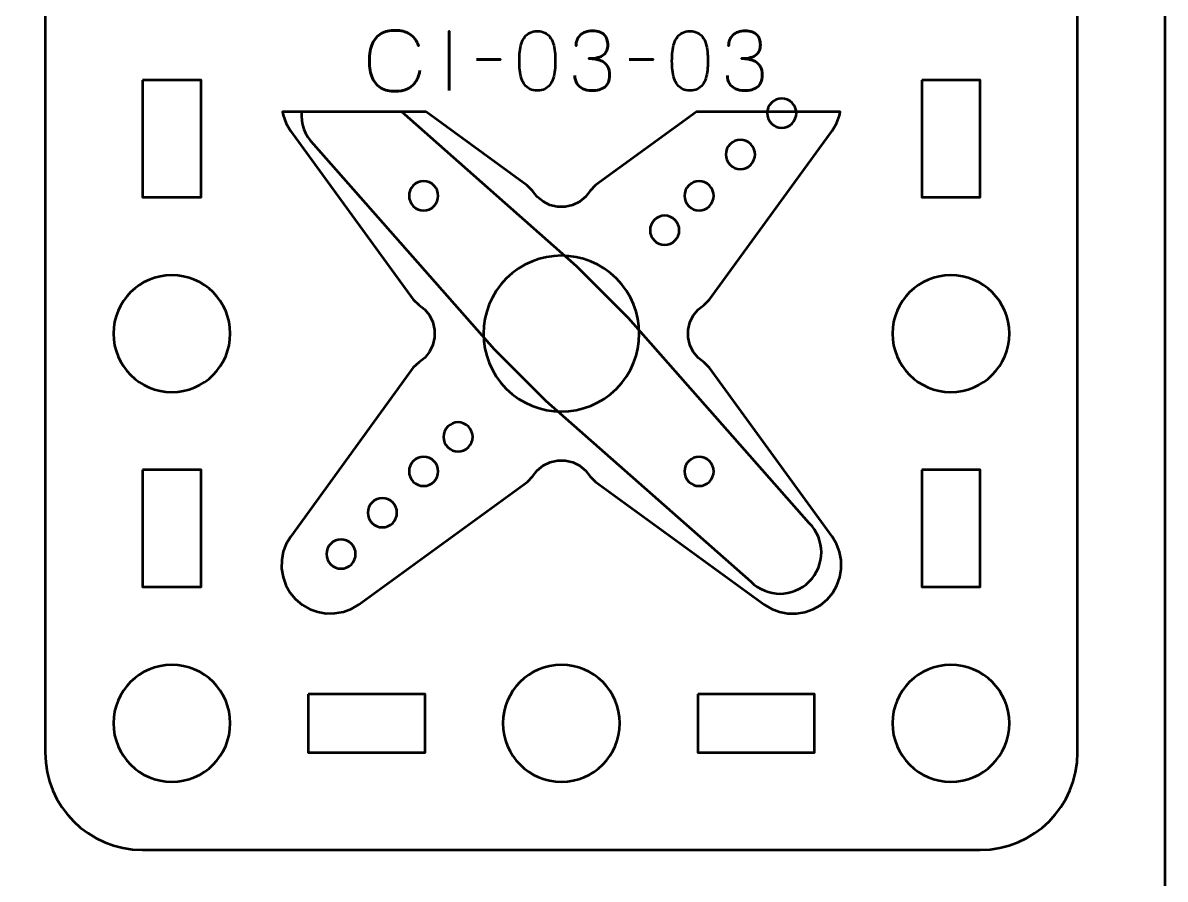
# Model space of a CAD drawing. Header units: centimetres. Extents: x -21 to 0, y -29.7 to 0.
# Drawn here: x -5.87 to 0, y -6.65 to -2.26 of the extents above; entities that cross this region are included whole.
import ezdxf

# ---------------------------------------------------------------- set-up
doc = ezdxf.new("R2010")
doc.units = ezdxf.units.CM
doc.header["$MEASUREMENT"] = 0
doc.layers.add('Layer 1', color=7, linetype='Continuous')

msp = doc.modelspace()

# ---------------------------------------------------------------- linework, layer by layer
at = {"layer": 'Layer 1', "color": 22, "lineweight": 53}
msp.add_open_spline([(-21.00003, -29.19995), (-21.00003, -29.19995), (-21.00003, -0.49992), (-21.00003, -0.49992), (-21.00003, -0.49992), (-21.00003, -0.22295), (-20.77694, 0.00004), (-20.49994, 0.00004), (-20.49994, 0.00004), (-20.49994, 0.00004), (-0.50008, 0.00004), (-0.50008, 0.00004), (-0.50008, 0.00004), (-0.22294, 0.00004), (0.00002, -0.22295), (0.00002, -0.49992), (0.00002, -0.49992), (0.00002, -0.49992), (0.00002, -29.19995), (0.00002, -29.19995), (0.00002, -29.19995), (0.00002, -29.47695), (-0.22294, -29.70004), (-0.50008, -29.70004), (-0.50008, -29.70004), (-0.50008, -29.70004), (-20.49994, -29.70004), (-20.49994, -29.70004), (-20.49994, -29.70004), (-20.77694, -29.70004), (-21.00003, -29.47695), (-21.00003, -29.19995)], degree=3, knots=[0, 0, 0, 0, 0.125, 0.125, 0.125, 0.125, 0.25, 0.25, 0.25, 0.25, 0.375, 0.375, 0.375, 0.375, 0.5, 0.5, 0.5, 0.5, 0.625, 0.625, 0.625, 0.625, 0.75, 0.75, 0.75, 0.75, 0.875, 0.875, 0.875, 0.875, 1, 1, 1, 1], dxfattribs=at)
at = {"layer": 'Layer 1', "color": 2, "lineweight": 53}
msp.add_open_spline([(-5.24994, -1.19997), (-5.24994, -1.19997), (-0.95007, -1.19997), (-0.95007, -1.19997), (-0.95007, -1.19997), (-0.67293, -1.19997), (-0.44997, -1.42306), (-0.44997, -1.70006), (-0.44997, -1.70006), (-0.44997, -1.70006), (-0.44997, -5.99993), (-0.44997, -5.99993), (-0.44997, -5.99993), (-0.44997, -6.27707), (-0.67293, -6.50003), (-0.95007, -6.50003), (-0.95007, -6.50003), (-0.95007, -6.50003), (-5.24994, -6.50003), (-5.24994, -6.50003), (-5.24994, -6.50003), (-5.52694, -6.50003), (-5.75003, -6.27707), (-5.75003, -5.99993), (-5.75003, -5.99993), (-5.75003, -5.99993), (-5.75003, -1.70006), (-5.75003, -1.70006), (-5.75003, -1.70006), (-5.75003, -1.42306), (-5.52694, -1.19997), (-5.24994, -1.19997)], degree=3, knots=[0, 0, 0, 0, 0.125, 0.125, 0.125, 0.125, 0.25, 0.25, 0.25, 0.25, 0.375, 0.375, 0.375, 0.375, 0.5, 0.5, 0.5, 0.5, 0.625, 0.625, 0.625, 0.625, 0.75, 0.75, 0.75, 0.75, 0.875, 0.875, 0.875, 0.875, 1, 1, 1, 1], dxfattribs=at)
at = {"layer": 'Layer 1', "color": 30, "lineweight": 53}
for points, knots in [([(-3.82668, -2.50037), (-3.8312, -2.52457), (-3.8391, -2.54454), (-3.85018, -2.5602), (-3.85018, -2.5602), (-3.86132, -2.5758), (-3.87558, -2.58737), (-3.89293, -2.59492), (-3.89293, -2.59492), (-3.91022, -2.60247), (-3.93054, -2.60628), (-3.95368, -2.60621), (-3.95368, -2.60621), (-3.98183, -2.60628), (-4.00575, -2.60084), (-4.02537, -2.58977), (-4.02537, -2.58977), (-4.04498, -2.57876), (-4.05994, -2.56176), (-4.07024, -2.53869), (-4.07024, -2.53869), (-4.08054, -2.51561), (-4.08569, -2.48605), (-4.08576, -2.45), (-4.08576, -2.45), (-4.08569, -2.41409), (-4.08054, -2.38459), (-4.07024, -2.36152), (-4.07024, -2.36152), (-4.05994, -2.33845), (-4.04498, -2.32138), (-4.02537, -2.3103), (-4.02537, -2.3103), (-4.00575, -2.29922), (-3.98183, -2.29372), (-3.95368, -2.29379), (-3.95368, -2.29379), (-3.92355, -2.29372), (-3.8983, -2.30014), (-3.87798, -2.31305), (-3.87798, -2.31305), (-3.85773, -2.32596), (-3.84284, -2.34593), (-3.83346, -2.37295), (-3.83346, -2.37295), (-3.84284, -2.34593), (-3.85773, -2.32596), (-3.87798, -2.31305), (-3.87798, -2.31305), (-3.8983, -2.30014), (-3.92355, -2.29372), (-3.95368, -2.29379), (-3.95368, -2.29379), (-3.98183, -2.29372), (-4.00575, -2.29922), (-4.02537, -2.3103), (-4.02537, -2.3103), (-4.04498, -2.32138), (-4.05994, -2.33845), (-4.07024, -2.36152), (-4.07024, -2.36152), (-4.08054, -2.38459), (-4.08569, -2.41409), (-4.08576, -2.45), (-4.08576, -2.45), (-4.08569, -2.48605), (-4.08054, -2.51561), (-4.07024, -2.53869), (-4.07024, -2.53869), (-4.05994, -2.56176), (-4.04498, -2.57876), (-4.02537, -2.58977), (-4.02537, -2.58977), (-4.00575, -2.60084), (-3.98183, -2.60628), (-3.95368, -2.60621), (-3.95368, -2.60621), (-3.93054, -2.60628), (-3.91022, -2.60247), (-3.89293, -2.59492), (-3.89293, -2.59492), (-3.87558, -2.58737), (-3.86132, -2.5758), (-3.85018, -2.5602), (-3.85018, -2.5602), (-3.8391, -2.54454), (-3.8312, -2.52457), (-3.82668, -2.50037)], [0, 0, 0, 0, 0.0454545, 0.0454545, 0.0454545, 0.0454545, 0.0909091, 0.0909091, 0.0909091, 0.0909091, 0.1363636, 0.1363636, 0.1363636, 0.1363636, 0.1818182, 0.1818182, 0.1818182, 0.1818182, 0.2272727, 0.2272727, 0.2272727, 0.2272727, 0.2727273, 0.2727273, 0.2727273, 0.2727273, 0.3181818, 0.3181818, 0.3181818, 0.3181818, 0.3636364, 0.3636364, 0.3636364, 0.3636364, 0.4090909, 0.4090909, 0.4090909, 0.4090909, 0.4545455, 0.4545455, 0.4545455, 0.4545455, 0.5, 0.5, 0.5, 0.5, 0.5454545, 0.5454545, 0.5454545, 0.5454545, 0.5909091, 0.5909091, 0.5909091, 0.5909091, 0.6363636, 0.6363636, 0.6363636, 0.6363636, 0.6818182, 0.6818182, 0.6818182, 0.6818182, 0.7272727, 0.7272727, 0.7272727, 0.7272727, 0.7727273, 0.7727273, 0.7727273, 0.7727273, 0.8181818, 0.8181818, 0.8181818, 0.8181818, 0.8636364, 0.8636364, 0.8636364, 0.8636364, 0.9090909, 0.9090909, 0.9090909, 0.9090909, 0.9545455, 0.9545455, 0.9545455, 0.9545455, 1, 1, 1, 1]), ([(-3.67682, -2.60282), (-3.67682, -2.60282), (-3.67682, -2.2976), (-3.67682, -2.2976), (-3.67682, -2.2976), (-3.67682, -2.2976), (-3.67682, -2.60282), (-3.67682, -2.60282)], [0, 0, 0, 0, 0.5, 0.5, 0.5, 0.5, 1, 1, 1, 1]), ([(-3.22343, -2.60282), (-3.20862, -2.60275), (-3.19585, -2.60014), (-3.18519, -2.59506), (-3.18519, -2.59506), (-3.17461, -2.58998), (-3.16579, -2.58271), (-3.15874, -2.57347), (-3.15874, -2.57347), (-3.15175, -2.56416), (-3.14625, -2.55315), (-3.14216, -2.54045), (-3.14216, -2.54045), (-3.13813, -2.52775), (-3.13524, -2.51385), (-3.13362, -2.49861), (-3.13362, -2.49861), (-3.13192, -2.48337), (-3.13108, -2.46735), (-3.13115, -2.45042), (-3.13115, -2.45042), (-3.13108, -2.43356), (-3.13192, -2.41754), (-3.13362, -2.40237), (-3.13362, -2.40237), (-3.13524, -2.3872), (-3.13813, -2.37323), (-3.14216, -2.36053), (-3.14216, -2.36053), (-3.14625, -2.3479), (-3.15175, -2.3369), (-3.15874, -2.32751), (-3.15874, -2.32751), (-3.16579, -2.3182), (-3.17461, -2.31093), (-3.18519, -2.30585), (-3.18519, -2.30585), (-3.19585, -2.3007), (-3.20862, -2.29809), (-3.22343, -2.29802), (-3.22343, -2.29802), (-3.23825, -2.29809), (-3.25102, -2.3007), (-3.26168, -2.30585), (-3.26168, -2.30585), (-3.27226, -2.31093), (-3.28108, -2.3182), (-3.28813, -2.32751), (-3.28813, -2.32751), (-3.29512, -2.3369), (-3.30062, -2.3479), (-3.30471, -2.36053), (-3.30471, -2.36053), (-3.30874, -2.37323), (-3.31163, -2.3872), (-3.31325, -2.40237), (-3.31325, -2.40237), (-3.31494, -2.41754), (-3.31579, -2.43356), (-3.31572, -2.45042), (-3.31572, -2.45042), (-3.31579, -2.46735), (-3.31494, -2.48337), (-3.31325, -2.49861), (-3.31325, -2.49861), (-3.31163, -2.51385), (-3.30874, -2.52775), (-3.30471, -2.54045), (-3.30471, -2.54045), (-3.30062, -2.55315), (-3.29512, -2.56416), (-3.28813, -2.57347), (-3.28813, -2.57347), (-3.28108, -2.58271), (-3.27226, -2.58998), (-3.26168, -2.59506), (-3.26168, -2.59506), (-3.25102, -2.60014), (-3.23825, -2.60275), (-3.22343, -2.60282)], [0, 0, 0, 0, 0.05, 0.05, 0.05, 0.05, 0.1, 0.1, 0.1, 0.1, 0.15, 0.15, 0.15, 0.15, 0.2, 0.2, 0.2, 0.2, 0.25, 0.25, 0.25, 0.25, 0.3, 0.3, 0.3, 0.3, 0.35, 0.35, 0.35, 0.35, 0.4, 0.4, 0.4, 0.4, 0.45, 0.45, 0.45, 0.45, 0.5, 0.5, 0.5, 0.5, 0.55, 0.55, 0.55, 0.55, 0.6, 0.6, 0.6, 0.6, 0.65, 0.65, 0.65, 0.65, 0.7, 0.7, 0.7, 0.7, 0.75, 0.75, 0.75, 0.75, 0.8, 0.8, 0.8, 0.8, 0.85, 0.85, 0.85, 0.85, 0.9, 0.9, 0.9, 0.9, 0.95, 0.95, 0.95, 0.95, 1, 1, 1, 1]), ([(-3.22343, -2.60282), (-3.20862, -2.60275), (-3.19585, -2.60014), (-3.18519, -2.59506), (-3.18519, -2.59506), (-3.17461, -2.58998), (-3.16579, -2.58271), (-3.15874, -2.57347), (-3.15874, -2.57347), (-3.15175, -2.56416), (-3.14625, -2.55315), (-3.14216, -2.54045), (-3.14216, -2.54045), (-3.13813, -2.52775), (-3.13524, -2.51385), (-3.13362, -2.49861), (-3.13362, -2.49861), (-3.13192, -2.48337), (-3.13108, -2.46735), (-3.13115, -2.45042), (-3.13115, -2.45042), (-3.13108, -2.43356), (-3.13192, -2.41754), (-3.13362, -2.40237), (-3.13362, -2.40237), (-3.13524, -2.3872), (-3.13813, -2.37323), (-3.14216, -2.36053), (-3.14216, -2.36053), (-3.14625, -2.3479), (-3.15175, -2.3369), (-3.15874, -2.32751), (-3.15874, -2.32751), (-3.16579, -2.3182), (-3.17461, -2.31093), (-3.18519, -2.30585), (-3.18519, -2.30585), (-3.19585, -2.3007), (-3.20862, -2.29809), (-3.22343, -2.29802), (-3.22343, -2.29802), (-3.23825, -2.29809), (-3.25102, -2.3007), (-3.26168, -2.30585), (-3.26168, -2.30585), (-3.27226, -2.31093), (-3.28108, -2.3182), (-3.28813, -2.32751), (-3.28813, -2.32751), (-3.29512, -2.3369), (-3.30062, -2.3479), (-3.30471, -2.36053), (-3.30471, -2.36053), (-3.30874, -2.37323), (-3.31163, -2.3872), (-3.31325, -2.40237), (-3.31325, -2.40237), (-3.31494, -2.41754), (-3.31579, -2.43356), (-3.31572, -2.45042), (-3.31572, -2.45042), (-3.31579, -2.46735), (-3.31494, -2.48337), (-3.31325, -2.49861), (-3.31325, -2.49861), (-3.31163, -2.51385), (-3.30874, -2.52775), (-3.30471, -2.54045), (-3.30471, -2.54045), (-3.30062, -2.55315), (-3.29512, -2.56416), (-3.28813, -2.57347), (-3.28813, -2.57347), (-3.28108, -2.58271), (-3.27226, -2.58998), (-3.26168, -2.59506), (-3.26168, -2.59506), (-3.25102, -2.60014), (-3.23825, -2.60275), (-3.22343, -2.60282)], [0, 0, 0, 0, 0.05, 0.05, 0.05, 0.05, 0.1, 0.1, 0.1, 0.1, 0.15, 0.15, 0.15, 0.15, 0.2, 0.2, 0.2, 0.2, 0.25, 0.25, 0.25, 0.25, 0.3, 0.3, 0.3, 0.3, 0.35, 0.35, 0.35, 0.35, 0.4, 0.4, 0.4, 0.4, 0.45, 0.45, 0.45, 0.45, 0.5, 0.5, 0.5, 0.5, 0.55, 0.55, 0.55, 0.55, 0.6, 0.6, 0.6, 0.6, 0.65, 0.65, 0.65, 0.65, 0.7, 0.7, 0.7, 0.7, 0.75, 0.75, 0.75, 0.75, 0.8, 0.8, 0.8, 0.8, 0.85, 0.85, 0.85, 0.85, 0.9, 0.9, 0.9, 0.9, 0.95, 0.95, 0.95, 0.95, 1, 1, 1, 1]), ([(-3.03082, -2.5262), (-3.03075, -2.54144), (-3.02722, -2.5547), (-3.02024, -2.5662), (-3.02024, -2.5662), (-3.01325, -2.57763), (-3.0033, -2.58659), (-2.99032, -2.59301), (-2.99032, -2.59301), (-2.97734, -2.59943), (-2.96175, -2.60268), (-2.94361, -2.60282), (-2.94361, -2.60282), (-2.93, -2.60282), (-2.91765, -2.60141), (-2.90643, -2.59845), (-2.90643, -2.59845), (-2.89528, -2.59548), (-2.88569, -2.5909), (-2.87757, -2.58462), (-2.87757, -2.58462), (-2.86946, -2.57834), (-2.86325, -2.57022), (-2.85881, -2.56035), (-2.85881, -2.56035), (-2.85443, -2.5504), (-2.85225, -2.53847), (-2.85218, -2.5245), (-2.85218, -2.5245), (-2.8521, -2.50588), (-2.85591, -2.49014), (-2.86346, -2.47737), (-2.86346, -2.47737), (-2.87101, -2.4646), (-2.88273, -2.45501), (-2.89846, -2.44845), (-2.89846, -2.44845), (-2.91419, -2.44188), (-2.93437, -2.43857), (-2.95885, -2.43857), (-2.95885, -2.43857), (-2.94058, -2.43864), (-2.92527, -2.43695), (-2.91278, -2.43349), (-2.91278, -2.43349), (-2.90036, -2.43003), (-2.89042, -2.42516), (-2.88294, -2.41881), (-2.88294, -2.41881), (-2.87546, -2.41253), (-2.87003, -2.40505), (-2.86678, -2.39645), (-2.86678, -2.39645), (-2.86346, -2.38791), (-2.86184, -2.37853), (-2.86191, -2.3683), (-2.86191, -2.3683), (-2.86184, -2.35806), (-2.86325, -2.34861), (-2.86607, -2.33986), (-2.86607, -2.33986), (-2.86883, -2.33111), (-2.87334, -2.32342), (-2.87948, -2.31686), (-2.87948, -2.31686), (-2.88562, -2.3103), (-2.89373, -2.30515), (-2.90368, -2.30148), (-2.90368, -2.30148), (-2.9137, -2.29781), (-2.92591, -2.29598), (-2.94023, -2.29591), (-2.94023, -2.29591), (-2.95448, -2.29598), (-2.96697, -2.29809), (-2.97755, -2.30219), (-2.97755, -2.30219), (-2.98821, -2.30628), (-2.99695, -2.31185), (-3.00401, -2.31898), (-3.00401, -2.31898), (-3.01099, -2.3261), (-3.01622, -2.33422), (-3.01967, -2.34339), (-3.01967, -2.34339), (-3.0232, -2.35256), (-3.02489, -2.3623), (-3.02489, -2.37253), (-3.02489, -2.37253), (-3.02489, -2.3623), (-3.0232, -2.35256), (-3.01967, -2.34339), (-3.01967, -2.34339), (-3.01622, -2.33422), (-3.01099, -2.3261), (-3.00401, -2.31898), (-3.00401, -2.31898), (-2.99695, -2.31185), (-2.98821, -2.30628), (-2.97755, -2.30219), (-2.97755, -2.30219), (-2.96697, -2.29809), (-2.95448, -2.29598), (-2.94023, -2.29591), (-2.94023, -2.29591), (-2.92591, -2.29598), (-2.9137, -2.29781), (-2.90368, -2.30148), (-2.90368, -2.30148), (-2.89373, -2.30515), (-2.88562, -2.3103), (-2.87948, -2.31686), (-2.87948, -2.31686), (-2.87334, -2.32342), (-2.86883, -2.33111), (-2.86607, -2.33986), (-2.86607, -2.33986), (-2.86325, -2.34861), (-2.86184, -2.35806), (-2.86191, -2.3683), (-2.86191, -2.3683), (-2.86184, -2.37853), (-2.86346, -2.38791), (-2.86678, -2.39645), (-2.86678, -2.39645), (-2.87003, -2.40505), (-2.87546, -2.41253), (-2.88294, -2.41881), (-2.88294, -2.41881), (-2.89042, -2.42516), (-2.90036, -2.43003), (-2.91278, -2.43349), (-2.91278, -2.43349), (-2.92527, -2.43695), (-2.94058, -2.43864), (-2.95885, -2.43857), (-2.95885, -2.43857), (-2.93437, -2.43857), (-2.91419, -2.44188), (-2.89846, -2.44845), (-2.89846, -2.44845), (-2.88273, -2.45501), (-2.87101, -2.4646), (-2.86346, -2.47737), (-2.86346, -2.47737), (-2.85591, -2.49014), (-2.8521, -2.50588), (-2.85218, -2.5245), (-2.85218, -2.5245), (-2.85225, -2.53847), (-2.85443, -2.5504), (-2.85881, -2.56035), (-2.85881, -2.56035), (-2.86325, -2.57022), (-2.86946, -2.57834), (-2.87757, -2.58462), (-2.87757, -2.58462), (-2.88569, -2.5909), (-2.89528, -2.59548), (-2.90643, -2.59845), (-2.90643, -2.59845), (-2.91765, -2.60141), (-2.93, -2.60282), (-2.94361, -2.60282), (-2.94361, -2.60282), (-2.96175, -2.60268), (-2.97734, -2.59943), (-2.99032, -2.59301), (-2.99032, -2.59301), (-3.0033, -2.58659), (-3.01325, -2.57763), (-3.02024, -2.5662), (-3.02024, -2.5662), (-3.02722, -2.5547), (-3.03075, -2.54144), (-3.03082, -2.5262)], [0, 0, 0, 0, 0.0227273, 0.0227273, 0.0227273, 0.0227273, 0.0454545, 0.0454545, 0.0454545, 0.0454545, 0.0681818, 0.0681818, 0.0681818, 0.0681818, 0.0909091, 0.0909091, 0.0909091, 0.0909091, 0.1136364, 0.1136364, 0.1136364, 0.1136364, 0.1363636, 0.1363636, 0.1363636, 0.1363636, 0.1590909, 0.1590909, 0.1590909, 0.1590909, 0.1818182, 0.1818182, 0.1818182, 0.1818182, 0.2045455, 0.2045455, 0.2045455, 0.2045455, 0.2272727, 0.2272727, 0.2272727, 0.2272727, 0.25, 0.25, 0.25, 0.25, 0.2727273, 0.2727273, 0.2727273, 0.2727273, 0.2954545, 0.2954545, 0.2954545, 0.2954545, 0.3181818, 0.3181818, 0.3181818, 0.3181818, 0.3409091, 0.3409091, 0.3409091, 0.3409091, 0.3636364, 0.3636364, 0.3636364, 0.3636364, 0.3863636, 0.3863636, 0.3863636, 0.3863636, 0.4090909, 0.4090909, 0.4090909, 0.4090909, 0.4318182, 0.4318182, 0.4318182, 0.4318182, 0.4545455, 0.4545455, 0.4545455, 0.4545455, 0.4772727, 0.4772727, 0.4772727, 0.4772727, 0.5, 0.5, 0.5, 0.5, 0.5227273, 0.5227273, 0.5227273, 0.5227273, 0.5454545, 0.5454545, 0.5454545, 0.5454545, 0.5681818, 0.5681818, 0.5681818, 0.5681818, 0.5909091, 0.5909091, 0.5909091, 0.5909091, 0.6136364, 0.6136364, 0.6136364, 0.6136364, 0.6363636, 0.6363636, 0.6363636, 0.6363636, 0.6590909, 0.6590909, 0.6590909, 0.6590909, 0.6818182, 0.6818182, 0.6818182, 0.6818182, 0.7045455, 0.7045455, 0.7045455, 0.7045455, 0.7272727, 0.7272727, 0.7272727, 0.7272727, 0.75, 0.75, 0.75, 0.75, 0.7727273, 0.7727273, 0.7727273, 0.7727273, 0.7954545, 0.7954545, 0.7954545, 0.7954545, 0.8181818, 0.8181818, 0.8181818, 0.8181818, 0.8409091, 0.8409091, 0.8409091, 0.8409091, 0.8636364, 0.8636364, 0.8636364, 0.8636364, 0.8863636, 0.8863636, 0.8863636, 0.8863636, 0.9090909, 0.9090909, 0.9090909, 0.9090909, 0.9318182, 0.9318182, 0.9318182, 0.9318182, 0.9545455, 0.9545455, 0.9545455, 0.9545455, 0.9772727, 0.9772727, 0.9772727, 0.9772727, 1, 1, 1, 1]), ([(-2.43985, -2.60282), (-2.42504, -2.60275), (-2.41227, -2.60014), (-2.40161, -2.59506), (-2.40161, -2.59506), (-2.39103, -2.58998), (-2.38221, -2.58271), (-2.37516, -2.57347), (-2.37516, -2.57347), (-2.36817, -2.56416), (-2.36267, -2.55315), (-2.35858, -2.54045), (-2.35858, -2.54045), (-2.35455, -2.52775), (-2.35166, -2.51385), (-2.35004, -2.49861), (-2.35004, -2.49861), (-2.34834, -2.48337), (-2.3475, -2.46735), (-2.34757, -2.45042), (-2.34757, -2.45042), (-2.3475, -2.43356), (-2.34834, -2.41754), (-2.35004, -2.40237), (-2.35004, -2.40237), (-2.35166, -2.3872), (-2.35455, -2.37323), (-2.35858, -2.36053), (-2.35858, -2.36053), (-2.36267, -2.3479), (-2.36817, -2.3369), (-2.37516, -2.32751), (-2.37516, -2.32751), (-2.38221, -2.3182), (-2.39103, -2.31093), (-2.40161, -2.30585), (-2.40161, -2.30585), (-2.41227, -2.3007), (-2.42504, -2.29809), (-2.43985, -2.29802), (-2.43985, -2.29802), (-2.45467, -2.29809), (-2.46744, -2.3007), (-2.4781, -2.30585), (-2.4781, -2.30585), (-2.48868, -2.31093), (-2.4975, -2.3182), (-2.50455, -2.32751), (-2.50455, -2.32751), (-2.51154, -2.3369), (-2.51704, -2.3479), (-2.52113, -2.36053), (-2.52113, -2.36053), (-2.52516, -2.37323), (-2.52805, -2.3872), (-2.52967, -2.40237), (-2.52967, -2.40237), (-2.53136, -2.41754), (-2.53221, -2.43356), (-2.53214, -2.45042), (-2.53214, -2.45042), (-2.53221, -2.46735), (-2.53136, -2.48337), (-2.52967, -2.49861), (-2.52967, -2.49861), (-2.52805, -2.51385), (-2.52516, -2.52775), (-2.52113, -2.54045), (-2.52113, -2.54045), (-2.51704, -2.55315), (-2.51154, -2.56416), (-2.50455, -2.57347), (-2.50455, -2.57347), (-2.4975, -2.58271), (-2.48868, -2.58998), (-2.4781, -2.59506), (-2.4781, -2.59506), (-2.46744, -2.60014), (-2.45467, -2.60275), (-2.43985, -2.60282)], [0, 0, 0, 0, 0.05, 0.05, 0.05, 0.05, 0.1, 0.1, 0.1, 0.1, 0.15, 0.15, 0.15, 0.15, 0.2, 0.2, 0.2, 0.2, 0.25, 0.25, 0.25, 0.25, 0.3, 0.3, 0.3, 0.3, 0.35, 0.35, 0.35, 0.35, 0.4, 0.4, 0.4, 0.4, 0.45, 0.45, 0.45, 0.45, 0.5, 0.5, 0.5, 0.5, 0.55, 0.55, 0.55, 0.55, 0.6, 0.6, 0.6, 0.6, 0.65, 0.65, 0.65, 0.65, 0.7, 0.7, 0.7, 0.7, 0.75, 0.75, 0.75, 0.75, 0.8, 0.8, 0.8, 0.8, 0.85, 0.85, 0.85, 0.85, 0.9, 0.9, 0.9, 0.9, 0.95, 0.95, 0.95, 0.95, 1, 1, 1, 1]), ([(-2.43985, -2.60282), (-2.42504, -2.60275), (-2.41227, -2.60014), (-2.40161, -2.59506), (-2.40161, -2.59506), (-2.39103, -2.58998), (-2.38221, -2.58271), (-2.37516, -2.57347), (-2.37516, -2.57347), (-2.36817, -2.56416), (-2.36267, -2.55315), (-2.35858, -2.54045), (-2.35858, -2.54045), (-2.35455, -2.52775), (-2.35166, -2.51385), (-2.35004, -2.49861), (-2.35004, -2.49861), (-2.34834, -2.48337), (-2.3475, -2.46735), (-2.34757, -2.45042), (-2.34757, -2.45042), (-2.3475, -2.43356), (-2.34834, -2.41754), (-2.35004, -2.40237), (-2.35004, -2.40237), (-2.35166, -2.3872), (-2.35455, -2.37323), (-2.35858, -2.36053), (-2.35858, -2.36053), (-2.36267, -2.3479), (-2.36817, -2.3369), (-2.37516, -2.32751), (-2.37516, -2.32751), (-2.38221, -2.3182), (-2.39103, -2.31093), (-2.40161, -2.30585), (-2.40161, -2.30585), (-2.41227, -2.3007), (-2.42504, -2.29809), (-2.43985, -2.29802), (-2.43985, -2.29802), (-2.45467, -2.29809), (-2.46744, -2.3007), (-2.4781, -2.30585), (-2.4781, -2.30585), (-2.48868, -2.31093), (-2.4975, -2.3182), (-2.50455, -2.32751), (-2.50455, -2.32751), (-2.51154, -2.3369), (-2.51704, -2.3479), (-2.52113, -2.36053), (-2.52113, -2.36053), (-2.52516, -2.37323), (-2.52805, -2.3872), (-2.52967, -2.40237), (-2.52967, -2.40237), (-2.53136, -2.41754), (-2.53221, -2.43356), (-2.53214, -2.45042), (-2.53214, -2.45042), (-2.53221, -2.46735), (-2.53136, -2.48337), (-2.52967, -2.49861), (-2.52967, -2.49861), (-2.52805, -2.51385), (-2.52516, -2.52775), (-2.52113, -2.54045), (-2.52113, -2.54045), (-2.51704, -2.55315), (-2.51154, -2.56416), (-2.50455, -2.57347), (-2.50455, -2.57347), (-2.4975, -2.58271), (-2.48868, -2.58998), (-2.4781, -2.59506), (-2.4781, -2.59506), (-2.46744, -2.60014), (-2.45467, -2.60275), (-2.43985, -2.60282)], [0, 0, 0, 0, 0.05, 0.05, 0.05, 0.05, 0.1, 0.1, 0.1, 0.1, 0.15, 0.15, 0.15, 0.15, 0.2, 0.2, 0.2, 0.2, 0.25, 0.25, 0.25, 0.25, 0.3, 0.3, 0.3, 0.3, 0.35, 0.35, 0.35, 0.35, 0.4, 0.4, 0.4, 0.4, 0.45, 0.45, 0.45, 0.45, 0.5, 0.5, 0.5, 0.5, 0.55, 0.55, 0.55, 0.55, 0.6, 0.6, 0.6, 0.6, 0.65, 0.65, 0.65, 0.65, 0.7, 0.7, 0.7, 0.7, 0.75, 0.75, 0.75, 0.75, 0.8, 0.8, 0.8, 0.8, 0.85, 0.85, 0.85, 0.85, 0.9, 0.9, 0.9, 0.9, 0.95, 0.95, 0.95, 0.95, 1, 1, 1, 1]), ([(-2.24724, -2.5262), (-2.24717, -2.54144), (-2.24364, -2.5547), (-2.23666, -2.5662), (-2.23666, -2.5662), (-2.22967, -2.57763), (-2.21972, -2.58659), (-2.20674, -2.59301), (-2.20674, -2.59301), (-2.19376, -2.59943), (-2.17817, -2.60268), (-2.16003, -2.60282), (-2.16003, -2.60282), (-2.14642, -2.60282), (-2.13407, -2.60141), (-2.12285, -2.59845), (-2.12285, -2.59845), (-2.1117, -2.59548), (-2.10211, -2.5909), (-2.09399, -2.58462), (-2.09399, -2.58462), (-2.08588, -2.57834), (-2.07967, -2.57022), (-2.07523, -2.56035), (-2.07523, -2.56035), (-2.07085, -2.5504), (-2.06867, -2.53847), (-2.0686, -2.5245), (-2.0686, -2.5245), (-2.06852, -2.50588), (-2.07233, -2.49014), (-2.07988, -2.47737), (-2.07988, -2.47737), (-2.08743, -2.4646), (-2.09915, -2.45501), (-2.11488, -2.44845), (-2.11488, -2.44845), (-2.13061, -2.44188), (-2.15079, -2.43857), (-2.17527, -2.43857), (-2.17527, -2.43857), (-2.157, -2.43864), (-2.14169, -2.43695), (-2.1292, -2.43349), (-2.1292, -2.43349), (-2.11678, -2.43003), (-2.10684, -2.42516), (-2.09936, -2.41881), (-2.09936, -2.41881), (-2.09188, -2.41253), (-2.08645, -2.40505), (-2.0832, -2.39645), (-2.0832, -2.39645), (-2.07988, -2.38791), (-2.07826, -2.37853), (-2.07833, -2.3683), (-2.07833, -2.3683), (-2.07826, -2.35806), (-2.07967, -2.34861), (-2.08249, -2.33986), (-2.08249, -2.33986), (-2.08525, -2.33111), (-2.08976, -2.32342), (-2.0959, -2.31686), (-2.0959, -2.31686), (-2.10204, -2.3103), (-2.11015, -2.30515), (-2.1201, -2.30148), (-2.1201, -2.30148), (-2.13012, -2.29781), (-2.14233, -2.29598), (-2.15665, -2.29591), (-2.15665, -2.29591), (-2.1709, -2.29598), (-2.18339, -2.29809), (-2.19397, -2.30219), (-2.19397, -2.30219), (-2.20463, -2.30628), (-2.21337, -2.31185), (-2.22043, -2.31898), (-2.22043, -2.31898), (-2.22741, -2.3261), (-2.23264, -2.33422), (-2.23609, -2.34339), (-2.23609, -2.34339), (-2.23962, -2.35256), (-2.24131, -2.3623), (-2.24131, -2.37253), (-2.24131, -2.37253), (-2.24131, -2.3623), (-2.23962, -2.35256), (-2.23609, -2.34339), (-2.23609, -2.34339), (-2.23264, -2.33422), (-2.22741, -2.3261), (-2.22043, -2.31898), (-2.22043, -2.31898), (-2.21337, -2.31185), (-2.20463, -2.30628), (-2.19397, -2.30219), (-2.19397, -2.30219), (-2.18339, -2.29809), (-2.1709, -2.29598), (-2.15665, -2.29591), (-2.15665, -2.29591), (-2.14233, -2.29598), (-2.13012, -2.29781), (-2.1201, -2.30148), (-2.1201, -2.30148), (-2.11015, -2.30515), (-2.10204, -2.3103), (-2.0959, -2.31686), (-2.0959, -2.31686), (-2.08976, -2.32342), (-2.08525, -2.33111), (-2.08249, -2.33986), (-2.08249, -2.33986), (-2.07967, -2.34861), (-2.07826, -2.35806), (-2.07833, -2.3683), (-2.07833, -2.3683), (-2.07826, -2.37853), (-2.07988, -2.38791), (-2.0832, -2.39645), (-2.0832, -2.39645), (-2.08645, -2.40505), (-2.09188, -2.41253), (-2.09936, -2.41881), (-2.09936, -2.41881), (-2.10684, -2.42516), (-2.11678, -2.43003), (-2.1292, -2.43349), (-2.1292, -2.43349), (-2.14169, -2.43695), (-2.157, -2.43864), (-2.17527, -2.43857), (-2.17527, -2.43857), (-2.15079, -2.43857), (-2.13061, -2.44188), (-2.11488, -2.44845), (-2.11488, -2.44845), (-2.09915, -2.45501), (-2.08743, -2.4646), (-2.07988, -2.47737), (-2.07988, -2.47737), (-2.07233, -2.49014), (-2.06852, -2.50588), (-2.0686, -2.5245), (-2.0686, -2.5245), (-2.06867, -2.53847), (-2.07085, -2.5504), (-2.07523, -2.56035), (-2.07523, -2.56035), (-2.07967, -2.57022), (-2.08588, -2.57834), (-2.09399, -2.58462), (-2.09399, -2.58462), (-2.10211, -2.5909), (-2.1117, -2.59548), (-2.12285, -2.59845), (-2.12285, -2.59845), (-2.13407, -2.60141), (-2.14642, -2.60282), (-2.16003, -2.60282), (-2.16003, -2.60282), (-2.17817, -2.60268), (-2.19376, -2.59943), (-2.20674, -2.59301), (-2.20674, -2.59301), (-2.21972, -2.58659), (-2.22967, -2.57763), (-2.23666, -2.5662), (-2.23666, -2.5662), (-2.24364, -2.5547), (-2.24717, -2.54144), (-2.24724, -2.5262)], [0, 0, 0, 0, 0.0227273, 0.0227273, 0.0227273, 0.0227273, 0.0454545, 0.0454545, 0.0454545, 0.0454545, 0.0681818, 0.0681818, 0.0681818, 0.0681818, 0.0909091, 0.0909091, 0.0909091, 0.0909091, 0.1136364, 0.1136364, 0.1136364, 0.1136364, 0.1363636, 0.1363636, 0.1363636, 0.1363636, 0.1590909, 0.1590909, 0.1590909, 0.1590909, 0.1818182, 0.1818182, 0.1818182, 0.1818182, 0.2045455, 0.2045455, 0.2045455, 0.2045455, 0.2272727, 0.2272727, 0.2272727, 0.2272727, 0.25, 0.25, 0.25, 0.25, 0.2727273, 0.2727273, 0.2727273, 0.2727273, 0.2954545, 0.2954545, 0.2954545, 0.2954545, 0.3181818, 0.3181818, 0.3181818, 0.3181818, 0.3409091, 0.3409091, 0.3409091, 0.3409091, 0.3636364, 0.3636364, 0.3636364, 0.3636364, 0.3863636, 0.3863636, 0.3863636, 0.3863636, 0.4090909, 0.4090909, 0.4090909, 0.4090909, 0.4318182, 0.4318182, 0.4318182, 0.4318182, 0.4545455, 0.4545455, 0.4545455, 0.4545455, 0.4772727, 0.4772727, 0.4772727, 0.4772727, 0.5, 0.5, 0.5, 0.5, 0.5227273, 0.5227273, 0.5227273, 0.5227273, 0.5454545, 0.5454545, 0.5454545, 0.5454545, 0.5681818, 0.5681818, 0.5681818, 0.5681818, 0.5909091, 0.5909091, 0.5909091, 0.5909091, 0.6136364, 0.6136364, 0.6136364, 0.6136364, 0.6363636, 0.6363636, 0.6363636, 0.6363636, 0.6590909, 0.6590909, 0.6590909, 0.6590909, 0.6818182, 0.6818182, 0.6818182, 0.6818182, 0.7045455, 0.7045455, 0.7045455, 0.7045455, 0.7272727, 0.7272727, 0.7272727, 0.7272727, 0.75, 0.75, 0.75, 0.75, 0.7727273, 0.7727273, 0.7727273, 0.7727273, 0.7954545, 0.7954545, 0.7954545, 0.7954545, 0.8181818, 0.8181818, 0.8181818, 0.8181818, 0.8409091, 0.8409091, 0.8409091, 0.8409091, 0.8636364, 0.8636364, 0.8636364, 0.8636364, 0.8863636, 0.8863636, 0.8863636, 0.8863636, 0.9090909, 0.9090909, 0.9090909, 0.9090909, 0.9318182, 0.9318182, 0.9318182, 0.9318182, 0.9545455, 0.9545455, 0.9545455, 0.9545455, 0.9772727, 0.9772727, 0.9772727, 0.9772727, 1, 1, 1, 1]), ([(-3.53585, -2.44322), (-3.53585, -2.44322), (-3.41266, -2.44322), (-3.41266, -2.44322), (-3.41266, -2.44322), (-3.41266, -2.44322), (-3.53585, -2.44322), (-3.53585, -2.44322)], [0, 0, 0, 0, 0.5, 0.5, 0.5, 0.5, 1, 1, 1, 1]), ([(-2.75227, -2.44322), (-2.75227, -2.44322), (-2.62908, -2.44322), (-2.62908, -2.44322), (-2.62908, -2.44322), (-2.62908, -2.44322), (-2.75227, -2.44322), (-2.75227, -2.44322)], [0, 0, 0, 0, 0.5, 0.5, 0.5, 0.5, 1, 1, 1, 1]), ([(-3.79367, -2.71251), (-3.79367, -2.71251), (-3.27531, -3.08937), (-3.27531, -3.08937), (-3.27531, -3.08937), (-3.27531, -3.08937), (-3.24844, -3.11738), (-3.24844, -3.11738), (-3.24844, -3.11738), (-3.24844, -3.11738), (-3.22434, -3.14819), (-3.22434, -3.14819), (-3.22434, -3.14819), (-3.22434, -3.14819), (-3.1941, -3.17283), (-3.1941, -3.17283), (-3.1941, -3.17283), (-3.1941, -3.17283), (-3.15882, -3.1902), (-3.15882, -3.1902), (-3.15882, -3.1902), (-3.15882, -3.1902), (-3.1196, -3.19916), (-3.1196, -3.19916), (-3.1196, -3.19916), (-3.1196, -3.19916), (-3.08039, -3.19914), (-3.08039, -3.19914), (-3.08039, -3.19914), (-3.08039, -3.19914), (-3.04231, -3.19019), (-3.04231, -3.19019), (-3.04231, -3.19019), (-3.04231, -3.19019), (-3.00645, -3.17338), (-3.00645, -3.17338), (-3.00645, -3.17338), (-3.00645, -3.17338), (-2.97565, -3.14818), (-2.97565, -3.14818), (-2.97565, -3.14818), (-2.97565, -3.14818), (-2.95158, -3.11738), (-2.95158, -3.11738), (-2.95158, -3.11738), (-2.95158, -3.11738), (-2.92525, -3.08881), (-2.92525, -3.08881), (-2.92525, -3.08881), (-2.92525, -3.08881), (-2.40674, -2.71251), (-2.40674, -2.71251), (-2.40674, -2.71251), (-2.40674, -2.71251), (-1.66897, -2.71251), (-1.66897, -2.71251), (-1.66897, -2.71251), (-1.66897, -2.71251), (-1.67227, -2.7309), (-1.67227, -2.7309), (-1.67227, -2.7309), (-1.67227, -2.7309), (-1.68738, -2.77178), (-1.68738, -2.77178), (-1.68738, -2.77178), (-1.68738, -2.77178), (-1.71036, -2.80932), (-1.71036, -2.80932), (-1.71036, -2.80932), (-1.71036, -2.80932), (-2.33937, -3.67469), (-2.33937, -3.67469), (-2.33937, -3.67469), (-2.33937, -3.67469), (-2.36737, -3.70159), (-2.36737, -3.70159), (-2.36737, -3.70159), (-2.36737, -3.70159), (-2.39817, -3.72566), (-2.39817, -3.72566), (-2.39817, -3.72566), (-2.39817, -3.72566), (-2.42337, -3.75646), (-2.42337, -3.75646), (-2.42337, -3.75646), (-2.42337, -3.75646), (-2.44018, -3.79232), (-2.44018, -3.79232), (-2.44018, -3.79232), (-2.44018, -3.79232), (-2.44914, -3.83039), (-2.44914, -3.83039), (-2.44914, -3.83039), (-2.44914, -3.83039), (-2.44915, -3.86962), (-2.44915, -3.86962), (-2.44915, -3.86962), (-2.44915, -3.86962), (-2.44075, -3.90827), (-2.44075, -3.90827), (-2.44075, -3.90827), (-2.44075, -3.90827), (-2.42338, -3.94356), (-2.42338, -3.94356), (-2.42338, -3.94356), (-2.42338, -3.94356), (-2.39818, -3.97435), (-2.39818, -3.97435), (-2.39818, -3.97435), (-2.39818, -3.97435), (-2.36737, -3.99844), (-2.36737, -3.99844), (-2.36737, -3.99844), (-2.36737, -3.99844), (-2.33937, -4.02532), (-2.33937, -4.02532), (-2.33937, -4.02532), (-2.33937, -4.02532), (-1.71036, -4.8907), (-1.71036, -4.8907), (-1.71036, -4.8907), (-1.71036, -4.8907), (-1.6874, -4.92822), (-1.6874, -4.92822), (-1.6874, -4.92822), (-1.6874, -4.92822), (-1.6717, -4.96966), (-1.6717, -4.96966), (-1.6717, -4.96966), (-1.6717, -4.96966), (-1.66388, -5.01336), (-1.66388, -5.01336), (-1.66388, -5.01336), (-1.66388, -5.01336), (-1.66331, -5.0576), (-1.66331, -5.0576), (-1.66331, -5.0576), (-1.66331, -5.0576), (-1.67059, -5.10074), (-1.67059, -5.10074), (-1.67059, -5.10074), (-1.67059, -5.10074), (-1.68516, -5.14219), (-1.68516, -5.14219), (-1.68516, -5.14219), (-1.68516, -5.14219), (-1.707, -5.18083), (-1.707, -5.18083), (-1.707, -5.18083), (-1.707, -5.18083), (-1.735, -5.21443), (-1.735, -5.21443), (-1.735, -5.21443), (-1.735, -5.21443), (-1.76917, -5.243), (-1.76917, -5.243), (-1.76917, -5.243), (-1.76917, -5.243), (-1.80783, -5.26486), (-1.80783, -5.26486), (-1.80783, -5.26486), (-1.80783, -5.26486), (-1.84927, -5.27942), (-1.84927, -5.27942), (-1.84927, -5.27942), (-1.84927, -5.27942), (-1.89241, -5.28669), (-1.89241, -5.28669), (-1.89241, -5.28669), (-1.89241, -5.28669), (-1.93665, -5.28613), (-1.93665, -5.28613), (-1.93665, -5.28613), (-1.93665, -5.28613), (-1.98034, -5.2783), (-1.98034, -5.2783), (-1.98034, -5.2783), (-1.98034, -5.2783), (-2.02179, -5.26262), (-2.02179, -5.26262), (-2.02179, -5.26262), (-2.02179, -5.26262), (-2.05931, -5.23965), (-2.05931, -5.23965), (-2.05931, -5.23965), (-2.05931, -5.23965), (-2.92469, -4.61064), (-2.92469, -4.61064), (-2.92469, -4.61064), (-2.92469, -4.61064), (-2.95157, -4.58264), (-2.95157, -4.58264), (-2.95157, -4.58264), (-2.95157, -4.58264), (-2.97566, -4.55182), (-2.97566, -4.55182), (-2.97566, -4.55182), (-2.97566, -4.55182), (-3.00646, -4.52664), (-3.00646, -4.52664), (-3.00646, -4.52664), (-3.00646, -4.52664), (-3.04175, -4.50926), (-3.04175, -4.50926), (-3.04175, -4.50926), (-3.04175, -4.50926), (-3.0804, -4.50086), (-3.0804, -4.50086), (-3.0804, -4.50086), (-3.0804, -4.50086), (-3.11962, -4.50086), (-3.11962, -4.50086), (-3.11962, -4.50086), (-3.11962, -4.50086), (-3.15769, -4.50984), (-3.15769, -4.50984), (-3.15769, -4.50984), (-3.15769, -4.50984), (-3.19354, -4.52663), (-3.19354, -4.52663), (-3.19354, -4.52663), (-3.19354, -4.52663), (-3.22434, -4.55184), (-3.22434, -4.55184), (-3.22434, -4.55184), (-3.22434, -4.55184), (-3.24843, -4.58264), (-3.24843, -4.58264), (-3.24843, -4.58264), (-3.24843, -4.58264), (-3.27475, -4.61008), (-3.27475, -4.61008), (-3.27475, -4.61008), (-3.27475, -4.61008), (-4.14068, -5.23964), (-4.14068, -5.23964), (-4.14068, -5.23964), (-4.14068, -5.23964), (-4.17822, -5.26261), (-4.17822, -5.26261), (-4.17822, -5.26261), (-4.17822, -5.26261), (-4.21911, -5.27773), (-4.21911, -5.27773), (-4.21911, -5.27773), (-4.21911, -5.27773), (-4.26279, -5.28557), (-4.26279, -5.28557), (-4.26279, -5.28557), (-4.26279, -5.28557), (-4.30704, -5.28614), (-4.30704, -5.28614), (-4.30704, -5.28614), (-4.30704, -5.28614), (-4.35017, -5.27886), (-4.35017, -5.27886), (-4.35017, -5.27886), (-4.35017, -5.27886), (-4.39162, -5.26428), (-4.39162, -5.26428), (-4.39162, -5.26428), (-4.39162, -5.26428), (-4.43027, -5.24245), (-4.43027, -5.24245), (-4.43027, -5.24245), (-4.43027, -5.24245), (-4.46444, -5.21389), (-4.46444, -5.21389), (-4.46444, -5.21389), (-4.46444, -5.21389), (-4.49244, -5.18027), (-4.49244, -5.18027), (-4.49244, -5.18027), (-4.49244, -5.18027), (-4.51428, -5.14162), (-4.51428, -5.14162), (-4.51428, -5.14162), (-4.51428, -5.14162), (-4.52885, -5.10018), (-4.52885, -5.10018), (-4.52885, -5.10018), (-4.52885, -5.10018), (-4.53669, -5.05649), (-4.53669, -5.05649), (-4.53669, -5.05649), (-4.53669, -5.05649), (-4.53612, -5.01224), (-4.53612, -5.01224), (-4.53612, -5.01224), (-4.53612, -5.01224), (-4.52773, -4.96912), (-4.52773, -4.96912), (-4.52773, -4.96912), (-4.52773, -4.96912), (-4.5126, -4.92822), (-4.5126, -4.92822), (-4.5126, -4.92822), (-4.5126, -4.92822), (-4.48963, -4.89069), (-4.48963, -4.89069), (-4.48963, -4.89069), (-4.48963, -4.89069), (-3.86063, -4.0242), (-3.86063, -4.0242), (-3.86063, -4.0242), (-3.86063, -4.0242), (-3.83263, -3.99844), (-3.83263, -3.99844), (-3.83263, -3.99844), (-3.83263, -3.99844), (-3.80182, -3.97436), (-3.80182, -3.97436), (-3.80182, -3.97436), (-3.80182, -3.97436), (-3.77662, -3.94355), (-3.77662, -3.94355), (-3.77662, -3.94355), (-3.77662, -3.94355), (-3.75982, -3.90771), (-3.75982, -3.90771), (-3.75982, -3.90771), (-3.75982, -3.90771), (-3.75086, -3.86962), (-3.75086, -3.86962), (-3.75086, -3.86962), (-3.75086, -3.86962), (-3.75085, -3.83041), (-3.75085, -3.83041), (-3.75085, -3.83041), (-3.75085, -3.83041), (-3.75982, -3.7912), (-3.75982, -3.7912), (-3.75982, -3.7912), (-3.75982, -3.7912), (-3.77718, -3.75591), (-3.77718, -3.75591), (-3.77718, -3.75591), (-3.77718, -3.75591), (-3.80182, -3.72566), (-3.80182, -3.72566), (-3.80182, -3.72566), (-3.80182, -3.72566), (-3.83263, -3.70158), (-3.83263, -3.70158), (-3.83263, -3.70158), (-3.83263, -3.70158), (-3.86063, -3.67469), (-3.86063, -3.67469), (-3.86063, -3.67469), (-3.86063, -3.67469), (-4.49021, -2.80875), (-4.49021, -2.80875), (-4.49021, -2.80875), (-4.49021, -2.80875), (-4.51317, -2.77123), (-4.51317, -2.77123), (-4.51317, -2.77123), (-4.51317, -2.77123), (-4.52886, -2.72978), (-4.52886, -2.72978), (-4.52886, -2.72978), (-4.52886, -2.72978), (-4.53195, -2.71251), (-4.53195, -2.71251), (-4.53195, -2.71251), (-4.53195, -2.71251), (-3.79367, -2.71251), (-3.79367, -2.71251)], [0, 0, 0, 0, 0.0108696, 0.0108696, 0.0108696, 0.0108696, 0.0217391, 0.0217391, 0.0217391, 0.0217391, 0.0326087, 0.0326087, 0.0326087, 0.0326087, 0.0434783, 0.0434783, 0.0434783, 0.0434783, 0.0543478, 0.0543478, 0.0543478, 0.0543478, 0.0652174, 0.0652174, 0.0652174, 0.0652174, 0.076087, 0.076087, 0.076087, 0.076087, 0.0869565, 0.0869565, 0.0869565, 0.0869565, 0.0978261, 0.0978261, 0.0978261, 0.0978261, 0.1086957, 0.1086957, 0.1086957, 0.1086957, 0.1195652, 0.1195652, 0.1195652, 0.1195652, 0.1304348, 0.1304348, 0.1304348, 0.1304348, 0.1413043, 0.1413043, 0.1413043, 0.1413043, 0.1521739, 0.1521739, 0.1521739, 0.1521739, 0.1630435, 0.1630435, 0.1630435, 0.1630435, 0.173913, 0.173913, 0.173913, 0.173913, 0.1847826, 0.1847826, 0.1847826, 0.1847826, 0.1956522, 0.1956522, 0.1956522, 0.1956522, 0.2065217, 0.2065217, 0.2065217, 0.2065217, 0.2173913, 0.2173913, 0.2173913, 0.2173913, 0.2282609, 0.2282609, 0.2282609, 0.2282609, 0.2391304, 0.2391304, 0.2391304, 0.2391304, 0.25, 0.25, 0.25, 0.25, 0.2608696, 0.2608696, 0.2608696, 0.2608696, 0.2717391, 0.2717391, 0.2717391, 0.2717391, 0.2826087, 0.2826087, 0.2826087, 0.2826087, 0.2934783, 0.2934783, 0.2934783, 0.2934783, 0.3043478, 0.3043478, 0.3043478, 0.3043478, 0.3152174, 0.3152174, 0.3152174, 0.3152174, 0.326087, 0.326087, 0.326087, 0.326087, 0.3369565, 0.3369565, 0.3369565, 0.3369565, 0.3478261, 0.3478261, 0.3478261, 0.3478261, 0.3586957, 0.3586957, 0.3586957, 0.3586957, 0.3695652, 0.3695652, 0.3695652, 0.3695652, 0.3804348, 0.3804348, 0.3804348, 0.3804348, 0.3913043, 0.3913043, 0.3913043, 0.3913043, 0.4021739, 0.4021739, 0.4021739, 0.4021739, 0.4130435, 0.4130435, 0.4130435, 0.4130435, 0.423913, 0.423913, 0.423913, 0.423913, 0.4347826, 0.4347826, 0.4347826, 0.4347826, 0.4456522, 0.4456522, 0.4456522, 0.4456522, 0.4565217, 0.4565217, 0.4565217, 0.4565217, 0.4673913, 0.4673913, 0.4673913, 0.4673913, 0.4782609, 0.4782609, 0.4782609, 0.4782609, 0.4891304, 0.4891304, 0.4891304, 0.4891304, 0.5, 0.5, 0.5, 0.5, 0.5108696, 0.5108696, 0.5108696, 0.5108696, 0.5217391, 0.5217391, 0.5217391, 0.5217391, 0.5326087, 0.5326087, 0.5326087, 0.5326087, 0.5434783, 0.5434783, 0.5434783, 0.5434783, 0.5543478, 0.5543478, 0.5543478, 0.5543478, 0.5652174, 0.5652174, 0.5652174, 0.5652174, 0.576087, 0.576087, 0.576087, 0.576087, 0.5869565, 0.5869565, 0.5869565, 0.5869565, 0.5978261, 0.5978261, 0.5978261, 0.5978261, 0.6086957, 0.6086957, 0.6086957, 0.6086957, 0.6195652, 0.6195652, 0.6195652, 0.6195652, 0.6304348, 0.6304348, 0.6304348, 0.6304348, 0.6413043, 0.6413043, 0.6413043, 0.6413043, 0.6521739, 0.6521739, 0.6521739, 0.6521739, 0.6630435, 0.6630435, 0.6630435, 0.6630435, 0.673913, 0.673913, 0.673913, 0.673913, 0.6847826, 0.6847826, 0.6847826, 0.6847826, 0.6956522, 0.6956522, 0.6956522, 0.6956522, 0.7065217, 0.7065217, 0.7065217, 0.7065217, 0.7173913, 0.7173913, 0.7173913, 0.7173913, 0.7282609, 0.7282609, 0.7282609, 0.7282609, 0.7391304, 0.7391304, 0.7391304, 0.7391304, 0.75, 0.75, 0.75, 0.75, 0.7608696, 0.7608696, 0.7608696, 0.7608696, 0.7717391, 0.7717391, 0.7717391, 0.7717391, 0.7826087, 0.7826087, 0.7826087, 0.7826087, 0.7934783, 0.7934783, 0.7934783, 0.7934783, 0.8043478, 0.8043478, 0.8043478, 0.8043478, 0.8152174, 0.8152174, 0.8152174, 0.8152174, 0.826087, 0.826087, 0.826087, 0.826087, 0.8369565, 0.8369565, 0.8369565, 0.8369565, 0.8478261, 0.8478261, 0.8478261, 0.8478261, 0.8586957, 0.8586957, 0.8586957, 0.8586957, 0.8695652, 0.8695652, 0.8695652, 0.8695652, 0.8804348, 0.8804348, 0.8804348, 0.8804348, 0.8913043, 0.8913043, 0.8913043, 0.8913043, 0.9021739, 0.9021739, 0.9021739, 0.9021739, 0.9130435, 0.9130435, 0.9130435, 0.9130435, 0.923913, 0.923913, 0.923913, 0.923913, 0.9347826, 0.9347826, 0.9347826, 0.9347826, 0.9456522, 0.9456522, 0.9456522, 0.9456522, 0.9565217, 0.9565217, 0.9565217, 0.9565217, 0.9673913, 0.9673913, 0.9673913, 0.9673913, 0.9782609, 0.9782609, 0.9782609, 0.9782609, 0.9891304, 0.9891304, 0.9891304, 0.9891304, 1, 1, 1, 1]), ([(-3.17955, -4.19471), (-3.17955, -4.19471), (-3.44471, -3.92955), (-3.44471, -3.92955), (-3.44471, -3.92955), (-3.44471, -3.92955), (-4.37279, -2.87773), (-4.37279, -2.87773), (-4.37279, -2.87773), (-4.41796, -2.83256), (-4.43847, -2.77182), (-4.43433, -2.71251), (-4.43433, -2.71251), (-4.43433, -2.71251), (-3.91893, -2.71251), (-3.91893, -2.71251), (-3.91893, -2.71251), (-3.91893, -2.71251), (-3.02045, -3.50529), (-3.02045, -3.50529), (-3.02045, -3.50529), (-3.02045, -3.50529), (-2.75529, -3.77045), (-2.75529, -3.77045), (-2.75529, -3.77045), (-2.75529, -3.77045), (-1.82721, -4.82227), (-1.82721, -4.82227), (-1.82721, -4.82227), (-1.74445, -4.90503), (-1.74445, -5.04003), (-1.82721, -5.12279), (-1.82721, -5.12279), (-1.90997, -5.20555), (-2.04497, -5.20555), (-2.12773, -5.12279), (-2.12773, -5.12279), (-2.12773, -5.12279), (-3.17955, -4.19471), (-3.17955, -4.19471)], [0, 0, 0, 0, 0.1, 0.1, 0.1, 0.1, 0.2, 0.2, 0.2, 0.2, 0.3, 0.3, 0.3, 0.3, 0.4, 0.4, 0.4, 0.4, 0.5, 0.5, 0.5, 0.5, 0.6, 0.6, 0.6, 0.6, 0.7, 0.7, 0.7, 0.7, 0.8, 0.8, 0.8, 0.8, 0.9, 0.9, 0.9, 0.9, 1, 1, 1, 1])]:
    msp.add_open_spline(points, degree=3, knots=knots, dxfattribs=at)
at = {"layer": 'Layer 1', "lineweight": 53}
for points in [[(-5.24994, -2.55001), (-5.24994, -2.55001), (-4.94993, -2.55001), (-4.94993, -2.55001), (-4.94993, -2.55001), (-4.94993, -2.55001), (-4.94993, -3.15002), (-4.94993, -3.15002), (-4.94993, -3.15002), (-4.94993, -3.15002), (-5.24994, -3.15002), (-5.24994, -3.15002), (-5.24994, -3.15002), (-5.24994, -3.15002), (-5.24994, -2.55001), (-5.24994, -2.55001)], [(-1.25007, -2.55001), (-1.25007, -2.55001), (-0.95007, -2.55001), (-0.95007, -2.55001), (-0.95007, -2.55001), (-0.95007, -2.55001), (-0.95007, -3.15002), (-0.95007, -3.15002), (-0.95007, -3.15002), (-0.95007, -3.15002), (-1.25007, -3.15002), (-1.25007, -3.15002), (-1.25007, -3.15002), (-1.25007, -3.15002), (-1.25007, -2.55001), (-1.25007, -2.55001)], [(-4.8, -3.85007), (-4.8, -4.0157), (-4.93423, -4.15007), (-5.10001, -4.15007), (-5.10001, -4.15007), (-5.26567, -4.15007), (-5.40001, -4.0157), (-5.40001, -3.85007), (-5.40001, -3.85007), (-5.40001, -3.6843), (-5.26567, -3.55007), (-5.10001, -3.55007), (-5.10001, -3.55007), (-4.93423, -3.55007), (-4.8, -3.6843), (-4.8, -3.85007)], [(-0.8, -3.85007), (-0.8, -4.0157), (-0.93433, -4.15007), (-1.1, -4.15007), (-1.1, -4.15007), (-1.26563, -4.15007), (-1.4, -4.0157), (-1.4, -3.85007), (-1.4, -3.85007), (-1.4, -3.6843), (-1.26563, -3.55007), (-1.1, -3.55007), (-1.1, -3.55007), (-0.93433, -3.55007), (-0.8, -3.6843), (-0.8, -3.85007)], [(-5.24994, -4.54998), (-5.24994, -4.54998), (-4.94993, -4.54998), (-4.94993, -4.54998), (-4.94993, -4.54998), (-4.94993, -4.54998), (-4.94993, -5.14998), (-4.94993, -5.14998), (-4.94993, -5.14998), (-4.94993, -5.14998), (-5.24994, -5.14998), (-5.24994, -5.14998), (-5.24994, -5.14998), (-5.24994, -5.14998), (-5.24994, -4.54998), (-5.24994, -4.54998)], [(-1.25007, -4.54998), (-1.25007, -4.54998), (-0.95007, -4.54998), (-0.95007, -4.54998), (-0.95007, -4.54998), (-0.95007, -4.54998), (-0.95007, -5.14998), (-0.95007, -5.14998), (-0.95007, -5.14998), (-0.95007, -5.14998), (-1.25007, -5.14998), (-1.25007, -5.14998), (-1.25007, -5.14998), (-1.25007, -5.14998), (-1.25007, -4.54998), (-1.25007, -4.54998)], [(-4.8, -5.85), (-4.8, -6.01567), (-4.93423, -6.15), (-5.10001, -6.15), (-5.10001, -6.15), (-5.26567, -6.15), (-5.40001, -6.01567), (-5.40001, -5.85), (-5.40001, -5.85), (-5.40001, -5.68437), (-5.26567, -5.55), (-5.10001, -5.55), (-5.10001, -5.55), (-4.93423, -5.55), (-4.8, -5.68437), (-4.8, -5.85)], [(-2.79993, -5.85), (-2.79993, -6.01567), (-2.9343, -6.15), (-3.09993, -6.15), (-3.09993, -6.15), (-3.2657, -6.15), (-3.39993, -6.01567), (-3.39993, -5.85), (-3.39993, -5.85), (-3.39993, -5.68437), (-3.2657, -5.55), (-3.09993, -5.55), (-3.09993, -5.55), (-2.9343, -5.55), (-2.79993, -5.68437), (-2.79993, -5.85)], [(-0.8, -5.85), (-0.8, -6.01567), (-0.93433, -6.15), (-1.1, -6.15), (-1.1, -6.15), (-1.26563, -6.15), (-1.4, -6.01567), (-1.4, -5.85), (-1.4, -5.85), (-1.4, -5.68437), (-1.26563, -5.55), (-1.1, -5.55), (-1.1, -5.55), (-0.93433, -5.55), (-0.8, -5.68437), (-0.8, -5.85)], [(-4.39999, -5.69993), (-4.39999, -5.69993), (-3.79998, -5.69993), (-3.79998, -5.69993), (-3.79998, -5.69993), (-3.79998, -5.69993), (-3.79998, -5.99993), (-3.79998, -5.99993), (-3.79998, -5.99993), (-3.79998, -5.99993), (-4.39999, -5.99993), (-4.39999, -5.99993), (-4.39999, -5.99993), (-4.39999, -5.99993), (-4.39999, -5.69993), (-4.39999, -5.69993)], [(-2.40002, -5.69993), (-2.40002, -5.69993), (-1.80002, -5.69993), (-1.80002, -5.69993), (-1.80002, -5.69993), (-1.80002, -5.69993), (-1.80002, -5.99993), (-1.80002, -5.99993), (-1.80002, -5.99993), (-1.80002, -5.99993), (-2.40002, -5.99993), (-2.40002, -5.99993), (-2.40002, -5.99993), (-2.40002, -5.99993), (-2.40002, -5.69993), (-2.40002, -5.69993)]]:
    msp.add_open_spline(points, degree=3, knots=[0, 0, 0, 0, 0.25, 0.25, 0.25, 0.25, 0.5, 0.5, 0.5, 0.5, 0.75, 0.75, 0.75, 0.75, 1, 1, 1, 1], dxfattribs=at)
at = {"layer": 'Layer 1', "color": 250, "lineweight": 53}
for points in [[(-1.91559, -2.77166), (-1.94487, -2.80094), (-1.99238, -2.80094), (-2.02166, -2.77166), (-2.02166, -2.77166), (-2.05094, -2.74238), (-2.05094, -2.69488), (-2.02166, -2.6656), (-2.02166, -2.6656), (-1.99238, -2.63632), (-1.94487, -2.63632), (-1.91559, -2.6656), (-1.91559, -2.6656), (-1.88631, -2.69488), (-1.88631, -2.74238), (-1.91559, -2.77166)], [(-2.12772, -2.98379), (-2.157, -3.01307), (-2.20451, -3.01307), (-2.23379, -2.98379), (-2.23379, -2.98379), (-2.26307, -2.95451), (-2.26307, -2.90701), (-2.23379, -2.87773), (-2.23379, -2.87773), (-2.20451, -2.84845), (-2.157, -2.84845), (-2.12772, -2.87773), (-2.12772, -2.87773), (-2.09844, -2.90701), (-2.09844, -2.95451), (-2.12772, -2.98379)], [(-3.75407, -3.08986), (-3.72479, -3.11914), (-3.72479, -3.16665), (-3.75407, -3.19593), (-3.75407, -3.19593), (-3.78335, -3.22521), (-3.83085, -3.22521), (-3.86013, -3.19593), (-3.86013, -3.19593), (-3.88941, -3.16665), (-3.88941, -3.11914), (-3.86013, -3.08986), (-3.86013, -3.08986), (-3.83085, -3.06058), (-3.78335, -3.06058), (-3.75407, -3.08986)], [(-3.75407, -3.08986), (-3.72479, -3.11914), (-3.72479, -3.16665), (-3.75407, -3.19593), (-3.75407, -3.19593), (-3.78335, -3.22521), (-3.83085, -3.22521), (-3.86013, -3.19593), (-3.86013, -3.19593), (-3.88941, -3.16665), (-3.88941, -3.11914), (-3.86013, -3.08986), (-3.86013, -3.08986), (-3.83085, -3.06058), (-3.78335, -3.06058), (-3.75407, -3.08986)], [(-2.33985, -3.19593), (-2.36913, -3.22521), (-2.41664, -3.22521), (-2.44592, -3.19593), (-2.44592, -3.19593), (-2.4752, -3.16665), (-2.4752, -3.11914), (-2.44592, -3.08986), (-2.44592, -3.08986), (-2.41664, -3.06058), (-2.36913, -3.06058), (-2.33985, -3.08986), (-2.33985, -3.08986), (-2.31057, -3.11914), (-2.31057, -3.16665), (-2.33985, -3.19593)], [(-2.33985, -3.19593), (-2.36913, -3.22521), (-2.41664, -3.22521), (-2.44592, -3.19593), (-2.44592, -3.19593), (-2.4752, -3.16665), (-2.4752, -3.11914), (-2.44592, -3.08986), (-2.44592, -3.08986), (-2.41664, -3.06058), (-2.36913, -3.06058), (-2.33985, -3.08986), (-2.33985, -3.08986), (-2.31057, -3.11914), (-2.31057, -3.16665), (-2.33985, -3.19593)], [(-2.51663, -3.3727), (-2.54591, -3.40198), (-2.59342, -3.40198), (-2.6227, -3.3727), (-2.6227, -3.3727), (-2.65198, -3.34342), (-2.65198, -3.29592), (-2.6227, -3.26664), (-2.6227, -3.26664), (-2.59342, -3.23736), (-2.54591, -3.23736), (-2.51663, -3.26664), (-2.51663, -3.26664), (-2.48735, -3.29592), (-2.48735, -3.34342), (-2.51663, -3.3727)], [(-3.38284, -3.56716), (-3.22666, -3.41097), (-2.97334, -3.41097), (-2.81716, -3.56716), (-2.81716, -3.56716), (-2.66097, -3.72334), (-2.66097, -3.97666), (-2.81716, -4.13284), (-2.81716, -4.13284), (-2.97334, -4.28903), (-3.22666, -4.28903), (-3.38284, -4.13284), (-3.38284, -4.13284), (-3.53903, -3.97666), (-3.53903, -3.72334), (-3.38284, -3.56716)], [(-3.68336, -4.3273), (-3.65408, -4.29802), (-3.60657, -4.29802), (-3.57729, -4.3273), (-3.57729, -4.3273), (-3.54801, -4.35658), (-3.54801, -4.40408), (-3.57729, -4.43336), (-3.57729, -4.43336), (-3.60657, -4.46264), (-3.65408, -4.46264), (-3.68336, -4.43336), (-3.68336, -4.43336), (-3.71264, -4.40408), (-3.71264, -4.35658), (-3.68336, -4.3273)], [(-3.86013, -4.50407), (-3.83085, -4.47479), (-3.78335, -4.47479), (-3.75407, -4.50407), (-3.75407, -4.50407), (-3.72479, -4.53335), (-3.72479, -4.58086), (-3.75407, -4.61014), (-3.75407, -4.61014), (-3.78335, -4.63942), (-3.83085, -4.63942), (-3.86013, -4.61014), (-3.86013, -4.61014), (-3.88941, -4.58086), (-3.88941, -4.53335), (-3.86013, -4.50407)], [(-3.86013, -4.50407), (-3.83085, -4.47479), (-3.78335, -4.47479), (-3.75407, -4.50407), (-3.75407, -4.50407), (-3.72479, -4.53335), (-3.72479, -4.58086), (-3.75407, -4.61014), (-3.75407, -4.61014), (-3.78335, -4.63942), (-3.83085, -4.63942), (-3.86013, -4.61014), (-3.86013, -4.61014), (-3.88941, -4.58086), (-3.88941, -4.53335), (-3.86013, -4.50407)], [(-2.44592, -4.61014), (-2.4752, -4.58086), (-2.4752, -4.53335), (-2.44592, -4.50407), (-2.44592, -4.50407), (-2.41664, -4.47479), (-2.36913, -4.47479), (-2.33985, -4.50407), (-2.33985, -4.50407), (-2.31057, -4.53335), (-2.31057, -4.58086), (-2.33985, -4.61014), (-2.33985, -4.61014), (-2.36913, -4.63942), (-2.41664, -4.63942), (-2.44592, -4.61014)], [(-2.44592, -4.61014), (-2.4752, -4.58086), (-2.4752, -4.53335), (-2.44592, -4.50407), (-2.44592, -4.50407), (-2.41664, -4.47479), (-2.36913, -4.47479), (-2.33985, -4.50407), (-2.33985, -4.50407), (-2.31057, -4.53335), (-2.31057, -4.58086), (-2.33985, -4.61014), (-2.33985, -4.61014), (-2.36913, -4.63942), (-2.41664, -4.63942), (-2.44592, -4.61014)], [(-4.07227, -4.71621), (-4.04299, -4.68693), (-3.99548, -4.68693), (-3.9662, -4.71621), (-3.9662, -4.71621), (-3.93692, -4.74549), (-3.93692, -4.79299), (-3.9662, -4.82227), (-3.9662, -4.82227), (-3.99548, -4.85155), (-4.04299, -4.85155), (-4.07227, -4.82227), (-4.07227, -4.82227), (-4.10155, -4.79299), (-4.10155, -4.74549), (-4.07227, -4.71621)], [(-4.2844, -4.92834), (-4.25512, -4.89906), (-4.20761, -4.89906), (-4.17833, -4.92834), (-4.17833, -4.92834), (-4.14905, -4.95762), (-4.14905, -5.00512), (-4.17833, -5.0344), (-4.17833, -5.0344), (-4.20761, -5.06368), (-4.25512, -5.06368), (-4.2844, -5.0344), (-4.2844, -5.0344), (-4.31368, -5.00512), (-4.31368, -4.95762), (-4.2844, -4.92834)]]:
    msp.add_open_spline(points, degree=3, knots=[0, 0, 0, 0, 0.25, 0.25, 0.25, 0.25, 0.5, 0.5, 0.5, 0.5, 0.75, 0.75, 0.75, 0.75, 1, 1, 1, 1], dxfattribs=at)

doc.saveas('drawing.dxf')
